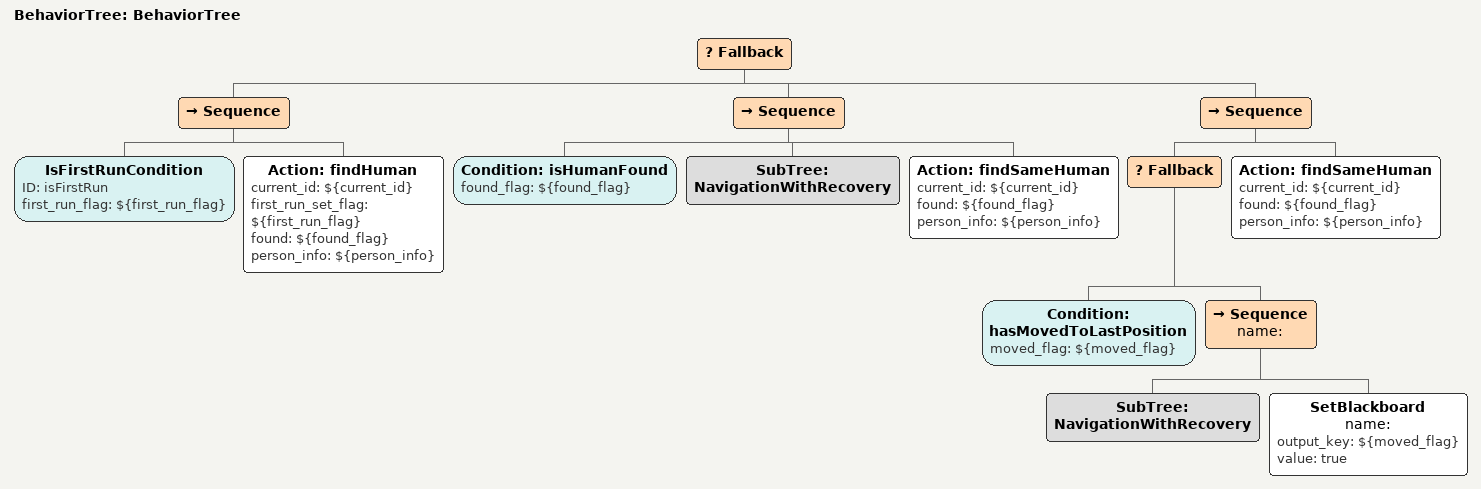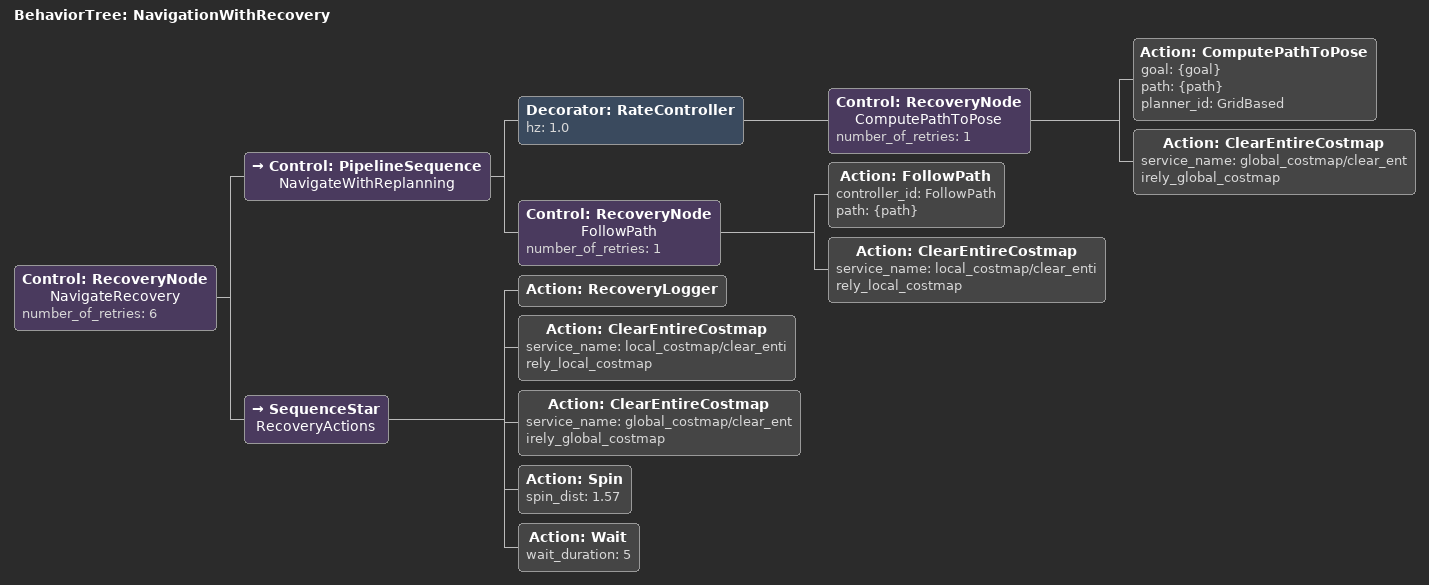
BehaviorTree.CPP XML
<?xml version="1.0"?>
<root main_tree_to_execute="BehaviorTree">
    <BehaviorTree ID="BehaviorTree">
        <Fallback>
            <Sequence>
                <IsFirstRunCondition ID="isFirstRun" first_run_flag="${first_run_flag}"/>
                <Action ID="findHuman" current_id="${current_id}" first_run_set_flag="${first_run_flag}" found="${found_flag}" person_info="${person_info}"/>
            </Sequence>
            <Sequence>
                <Condition ID="isHumanFound" found_flag="${found_flag}"/>
                <SubTree ID="NavigationWithRecovery"/>
                <Action ID="findSameHuman" current_id="${current_id}" found="${found_flag}" person_info="${person_info}"/>
            </Sequence>
            <Sequence>
                <Fallback>
                    <Condition ID="hasMovedToLastPosition" moved_flag="${moved_flag}"/>
                    <Sequence name="">
                        <SubTree ID="NavigationWithRecovery"/>
                        <SetBlackboard name="" output_key="${moved_flag}" value="true"/>
                    </Sequence>
                </Fallback>
                <Action ID="findSameHuman" current_id="${current_id}" found="${found_flag}" person_info="${person_info}"/>
            </Sequence>
        </Fallback>
    </BehaviorTree>
    <BehaviorTree ID="NavigationWithRecovery">
        <Control ID="RecoveryNode" name="NavigateRecovery" number_of_retries="6">
            <Control ID="PipelineSequence" name="NavigateWithReplanning">
                <Decorator ID="RateController" hz="1.0">
                    <Control ID="RecoveryNode" name="ComputePathToPose" number_of_retries="1">
                        <Action ID="ComputePathToPose" goal="{goal}" path="{path}" planner_id="GridBased"/>
                        <Action ID="ClearEntireCostmap" service_name="global_costmap/clear_entirely_global_costmap"/>
                    </Control>
                </Decorator>
                <Control ID="RecoveryNode" name="FollowPath" number_of_retries="1">
                    <Action ID="FollowPath" controller_id="FollowPath" path="{path}"/>
                    <Action ID="ClearEntireCostmap" service_name="local_costmap/clear_entirely_local_costmap"/>
                </Control>
            </Control>
            <SequenceStar name="RecoveryActions">
                <Action ID="RecoveryLogger"/>
                <Action ID="ClearEntireCostmap" service_name="local_costmap/clear_entirely_local_costmap"/>
                <Action ID="ClearEntireCostmap" service_name="global_costmap/clear_entirely_global_costmap"/>
                <Action ID="Spin" spin_dist="1.57"/>
                <Action ID="Wait" wait_duration="5"/>
            </SequenceStar>
        </Control>
    </BehaviorTree>
</root>
